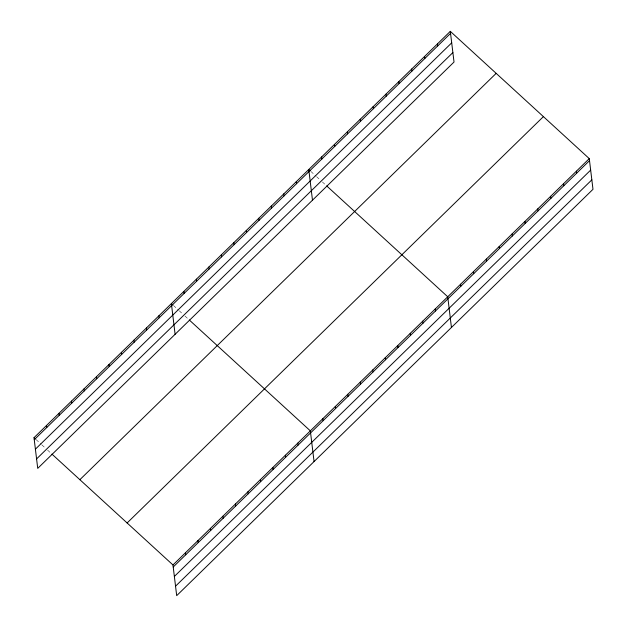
<?xml version="1.0" encoding="UTF-8"?>
<svg xmlns="http://www.w3.org/2000/svg" width="627" height="627" viewBox="0 0 627 627"><rect width="100%" height="100%" fill="white"/><g stroke="black" fill="none" stroke-linecap="round" stroke-linejoin="round"><path stroke-width="0.47" stroke-dasharray="3.13 2.35" d="M310.921 171.477L315.937 176.069M316.651 176.728L320.232 180.004M322.388 181.979L325.969 185.255M173.546 305.568L178.562 310.161M179.275 310.82L182.857 314.103M185.004 316.071L187.873 318.696M36.162 439.66L41.178 444.253M41.899 444.911L45.481 448.195M47.628 450.162L51.21 453.446"/><path stroke-width="0.94" d="M450.311 31.35L454.026 62.034L37.73 468.377L34.015 437.693L450.311 31.35L589.27 158.623L592.985 189.307L176.689 595.65L172.974 564.966L51.931 454.097M34.258 439.715L450.554 33.372M35.402 449.175L451.706 42.832M36.585 458.917L452.882 52.574M79.872 479.694L496.169 73.351M127.116 522.965L543.413 116.622M172.974 564.966L589.27 158.623M173.217 566.988L589.513 160.645M174.361 576.448L590.658 170.105M175.544 586.19L591.841 179.847M310.208 170.818L308.774 169.509L312.481 200.185M326.683 185.913L447.733 296.783L451.44 327.466M172.825 304.91L171.39 303.601L175.105 334.277M189.307 320.005L310.349 430.874L314.064 461.558M34.015 437.693L35.449 439.002M576.401 171.187L576.652 173.209M563.54 183.742L563.783 185.764M550.671 196.306L550.914 198.328M537.801 208.862L538.044 210.884M524.932 221.425L525.183 223.447M512.071 233.981L512.314 236.003M499.202 246.544L499.445 248.566M486.333 259.1L486.576 261.122M473.463 271.663L473.706 273.685M437.45 43.914L437.693 45.928M460.594 284.227L460.845 286.241M424.581 56.469L424.824 58.491M411.712 69.033L411.955 71.047M435.24 308.97L435.483 310.992M398.843 81.588L399.085 83.61M422.755 321.165L422.998 323.187M385.973 94.152L386.224 96.166M410.262 333.352L410.505 335.374M373.112 106.708L373.355 108.73M397.777 345.548L398.02 347.562M360.243 119.271L360.486 121.285M385.284 357.735L385.527 359.757M347.374 131.827L347.617 133.849M372.799 369.922L373.041 371.944M334.505 144.39L334.755 146.405M360.306 382.117L360.549 384.132M321.643 156.946L321.886 158.968M347.82 394.305L348.063 396.327M335.327 406.492L335.578 408.514M296.281 181.697L296.524 183.719M322.842 418.687L323.085 420.709M283.796 193.884L284.039 195.906M271.303 206.079L271.554 208.101M297.864 443.07L298.107 445.084M258.818 218.267L259.061 220.289M285.371 455.257L285.622 457.279M246.325 230.462L246.576 232.476M272.886 467.444L273.129 469.466M233.84 242.649L234.083 244.671M260.393 479.639L260.644 481.661M221.347 254.836L221.597 256.858M247.908 491.827L248.151 493.849M208.862 267.031L209.105 269.046M235.415 504.014L235.666 506.036M196.369 279.219L196.619 281.241M222.93 516.209L223.173 518.231M183.883 291.406L184.126 293.428M210.437 528.396L210.688 530.418M197.952 540.592L198.195 542.606M158.905 315.789L159.148 317.811M185.459 552.779L185.71 554.801M146.412 327.984L146.663 329.998M133.927 340.171L134.17 342.193M121.434 352.358L121.685 354.38M108.949 364.553L109.192 366.568M96.456 376.741L96.707 378.763M83.971 388.928L84.214 390.95M71.486 401.123L71.729 403.145M58.993 413.311L59.236 415.333M46.508 425.506L46.751 427.52"/></g></svg>
